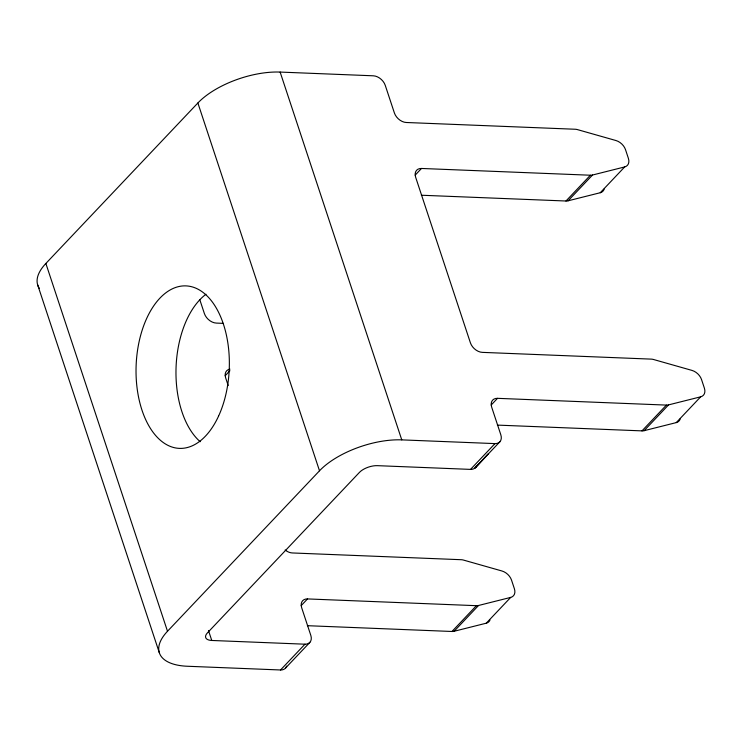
<?xml version="1.0" encoding="UTF-8"?>
<svg xmlns="http://www.w3.org/2000/svg" width="742" height="742" viewBox="0 0 742 742"><rect width="100%" height="100%" fill="white"/><g stroke="black" fill="none" stroke-linecap="round" stroke-linejoin="round"><path stroke-width="1.11" d="M475.464 467.562L488.143 454.058L474.908 468.091L499.885 441.768M285.457 668.152L309.887 642.359M39.307 288.276A62.337 28.011 -18.3 0 1 45.865 263.466L197.873 102.99A62.337 28.011 -18.3 0 1 280.133 72.076L373.337 75.805A10.842 7.429 43.4 0 1 385.256 85.358L394.382 112.942A10.842 7.429 43.4 0 0 406.301 122.495L575.189 129.247A10.842 7.429 43.4 0 1 577.517 129.627L615.934 140.526A10.842 7.429 43.4 0 1 625.525 149.689L628.372 158.306A10.842 7.429 43.4 0 1 624.671 166.941L600.241 192.734L568.094 200.804A10.842 7.429 43.4 0 1 565.97 201.008L421.363 195.229M225.197 375.712L229.918 370.722M415.195 175.121L421.502 168.462L590.391 175.223A10.842 7.429 43.4 0 0 592.524 175.019L624.671 166.941M565.97 201.008L590.391 175.223M568.094 200.804L592.524 175.019M286.598 666.121A10.842 7.429 43.4 0 1 280.541 669.98L187.336 666.251A62.337 28.011 -18.3 0 1 167.506 631.256L319.505 470.79A62.337 28.011 -18.3 0 1 401.765 439.876L494.979 443.605A10.842 7.429 43.4 0 0 500.813 434.766L491.686 407.173A10.842 7.429 43.4 0 1 497.52 398.333L666.418 405.095A10.842 7.429 43.4 0 0 668.551 404.891L700.689 396.812A10.842 7.429 43.4 0 0 704.39 388.177L701.542 379.561A10.842 7.429 43.4 0 0 691.952 370.397L653.544 359.499A10.842 7.429 43.4 0 0 651.216 359.119L482.319 352.367A10.842 7.429 43.4 0 1 470.4 342.813L415.668 177.301A10.842 7.429 43.4 0 1 421.502 168.462M301.215 605.583L307.522 598.924L476.41 605.685A10.842 7.429 43.4 0 0 478.544 605.481L510.691 597.403A10.842 7.429 43.4 0 0 514.392 588.768L511.544 580.151A10.842 7.429 43.4 0 0 501.954 570.988L463.537 560.089A10.842 7.429 43.4 0 0 461.209 559.709L292.311 552.957A10.842 7.429 43.4 0 1 285.151 550.008M491.223 404.993L497.52 398.333M280.541 669.98L304.971 644.195A10.842 7.429 43.4 0 0 310.805 635.356L301.688 607.772A10.842 7.429 43.4 0 1 307.522 598.924M304.971 644.195L211.767 640.467A13.551 6.084 -18.3 0 1 207.454 632.852L359.453 472.385A13.551 6.084 -18.3 0 1 377.335 465.661L470.549 469.389L494.979 443.605M307.383 625.692L451.98 631.479L476.41 605.685M497.39 425.101L641.988 430.879L666.418 405.095M451.98 631.479A10.842 7.429 43.4 0 0 454.113 631.266L478.544 605.481M641.988 430.879A10.842 7.429 43.4 0 0 644.121 430.675L668.551 404.891M454.113 631.266L486.26 623.197L510.691 597.403M644.121 430.675L676.259 422.606L700.689 396.812M223.231 323.364L216.293 323.085A10.842 7.429 43.4 0 1 204.375 313.532L199.811 299.74M280.133 72.076L401.765 439.876M197.873 102.99L319.505 470.79M228.202 385.571L225.661 377.901A10.842 7.429 43.4 0 1 229.937 369.145M208.493 630.579L211.767 640.467M45.865 263.466L167.506 631.256M37.657 284.835L159.289 652.626M200.201 441.722A81.305 46.588 -87.7 0 1 176.077 366.965A81.305 46.588 -87.7 0 1 205.988 294.249M476.596 465.522A10.842 7.429 43.4 0 1 470.549 469.389M604.173 189.025A10.842 7.429 43.4 0 1 600.241 192.734M680.191 418.896A10.842 7.429 43.4 0 1 676.259 422.606M489.961 620.117A10.842 7.429 43.4 0 1 486.26 623.197M218.538 416.179A81.305 46.588 -87.7 0 0 190.648 286.495A81.305 46.588 -87.7 0 0 138.884 398.695A81.305 46.588 -87.7 0 0 218.538 416.179"/></g></svg>
